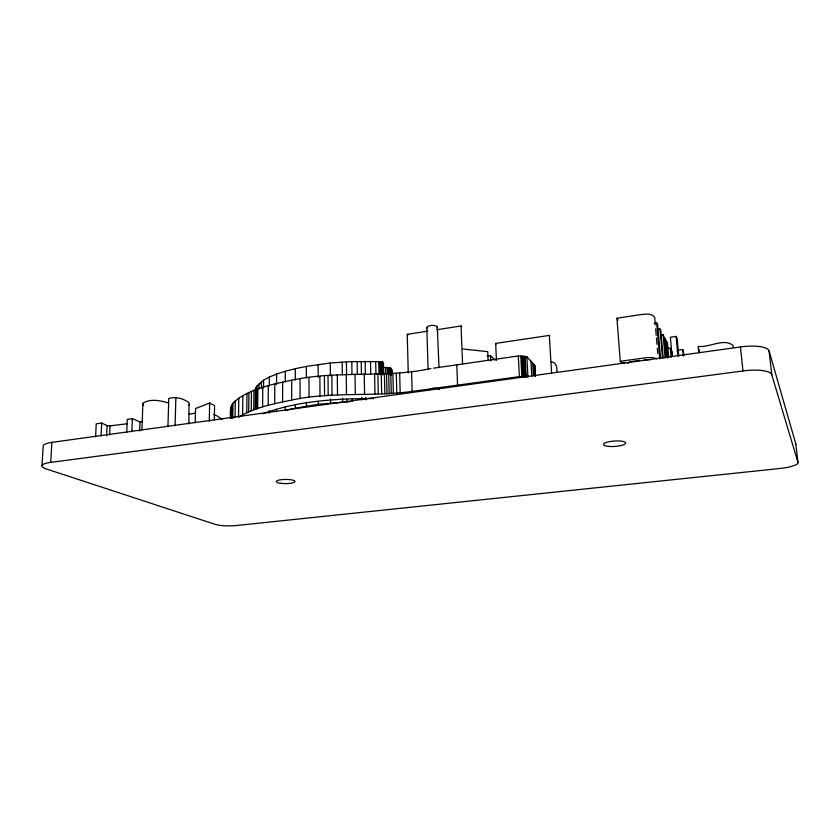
<?xml version="1.0" encoding="UTF-8"?>
<svg xmlns="http://www.w3.org/2000/svg" width="840" height="840" viewBox="0 0 840 840"><rect width="100%" height="100%" fill="white"/><g stroke="black" fill="none" stroke-linecap="round" stroke-linejoin="round"><path stroke-width="1.26" d="M291.701 380.195C273.546 384.132 254.531 387.796 238.781 398.223L238.529 417.302C254.499 407.284 273.504 403.841 291.68 400.06L291.701 380.195C337.628 370.146 385.024 378.452 430.952 368.54M286.471 410.245L295.312 408.167L295.312 404.344M295.312 380.153L295.312 368.697L306.327 366.408L330.246 363.006L351.803 361.589L378.788 361.631L382.536 362.229L383.46 363.405M285.212 410.54L285.222 406.613M285.285 381.749L285.317 371.28L295.312 368.697M276.444 411.82L276.455 409.217M276.56 384.489L276.612 374.084L285.317 371.28M282.597 401.867L282.66 382.084M269.115 413.249L269.125 410.666M269.283 386.096L269.346 377.044L276.612 374.084M274.701 403.62L274.796 383.911M391.598 374.346C394.548 367.048 387.912 367.3 383.502 367.521M262.637 406.822L262.784 387.251M263.55 387.828L263.603 380.121L269.346 377.044M268.18 405.237L268.307 385.602M255.266 409.28L255.454 389.823M255.791 390.327L255.811 387.713L256.904 386.117L263.603 380.121M255.822 409.101L256.011 389.634M256.494 408.87L256.673 389.393M256.872 390.044L256.904 386.117M257.166 408.639L257.334 389.151M257.712 408.45L257.891 388.952M258.972 388.983L259.014 383.901M261.408 388.08L261.461 381.675M248.692 411.831L248.913 392.49M251.255 410.792L251.454 391.398M253.764 409.805L253.964 390.38M242.624 414.75L242.865 395.546M246.761 412.661L246.981 393.351M235.064 417.386L235.295 400.964L238.781 398.223M230.517 418.394C230.066 412.251 229.74 405.038 235.295 400.964M231.063 417.69L231.231 406.466M231.861 418.499L232.071 404.733M232.743 418.435L232.974 403.368M214.305 419.811L214.578 405.552L209.643 403.053L195.562 408.513L195.227 422.699M209.276 421.334L209.643 403.053M188.864 423.895L189.032 402.602C183.246 398.486 175.728 396.375 168.777 398.475L167.927 426.636M175.077 425.649L175.875 397.435M141.928 429.891L142.884 403.274C150.119 398.444 160.272 400.439 168.158 402.938M139.608 431.036L139.944 421.953L132.374 418.688L127.229 419.412L126.714 432.485M131.87 431.77L132.374 418.688M106.617 435.897L107.079 425.596L101.682 423.056L96.222 423.832L95.613 436.79M109.61 434.868L109.998 425.87L127.439 423.728M101.094 436.034L101.682 423.056M50.736 462.378L51.87 442.376L740.439 346.973A25.62 7.623 -6.6 0 1 769.104 351.057L795.795 443.888L797.948 462.357A19.625 4.147 -5.4 0 1 779.394 468.542L237.374 525.431A16.034 3.045 0.1 0 1 214.725 524.223L46.63 469.056A21.346 4.777 2.2 0 1 50.736 462.378L742.98 370.965A25.767 7.203 -6.3 0 1 771.782 374.776L797.948 462.357M42 465.938L43.166 446.135A21.252 5.072 2.5 0 1 51.87 442.376M255.14 389.959L255.811 387.713M534.607 366.649L534.817 365.484L526.848 356.79L518.291 355.981L433.534 368.172M428.106 369.086L426.804 327.338C429.345 324.702 434.207 324.933 437.294 326.508L439.005 367.668M437.02 327.989L437.63 327.254M428.757 389.949C431.55 387.597 436.181 387.849 439.415 389.183M188.633 405.111L189.357 404.344M627.795 363.405L629.905 361.778L639.524 360.444M623.994 363.206L625.086 362.45L621.422 362.954L620.256 361.263L616.938 318.213L640.458 314.654C645.151 314.202 651.662 312.827 654.738 317.51L655.326 325.017M262.7 413.847C297.938 400.712 336.137 398.622 373.401 398.506M654.202 323.379L656.67 322.781L657.657 324.629L660.545 357.987M295.312 408.167L318.339 404.271L350.154 401.625M291.68 400.06C331.391 391.482 372.194 396.963 412.125 391.409L519.383 376.614L526.187 377.013L525.063 356.423M408.251 372.96L407.232 334.352L427.739 331.159M436.706 329.763L461.055 325.962L461.738 326.644M496.471 360.413L495.663 343.413L549.318 335.412L549.843 336.053M487.106 356.192L490.529 355.688L495.117 360.234M678.741 356.328L677.114 338.373L676.126 336.42L670.351 337.25L672.084 356.548M188.601 414.183L195.048 413.269M139.944 421.953L142.285 421.628M677.198 350.395L682.794 349.608L684.075 355.288M620.256 361.263L647.115 357.599L652.071 357.514L656.838 358.796M644.196 359.793L651.01 359.604M660.576 334.992L663.106 334.814L664.073 336.609L665.889 357.231M657.405 329.144L660.009 329.028L660.797 330.498L663.191 357.924M667.79 348.327L670.309 348.254L671.244 350.007L671.822 356.454M107.079 425.596L109.998 425.87M463.05 349.01L487.736 351.645L488.145 360.633M213.78 414.55L217.109 415.894L222.012 419.391M551.365 361.694C556.448 362.659 557.372 367.794 556.857 372.204M407.232 334.352L407.988 335.013M495.663 343.413L496.262 344.043M616.938 318.213L618.103 320.082M426.804 327.338L427.171 328.094M142.884 403.274L143.335 405.069M769.104 351.057L771.782 374.776M740.439 346.973L742.98 370.965M699.027 349.251L699.269 351.844M698.764 352.832L698.145 346.343C708.54 348.18 724.07 337.47 733.183 345.66L733.278 347.393M682.794 349.608L683.393 356.055M676.126 336.42L677.88 355.74M671.916 351.256L672.147 353.829M670.309 348.254L671.118 357.326M668.692 356.895L667.453 342.919L666.519 341.177L667.978 357.756M667.391 357.777L665.816 339.864L664.902 338.163L666.603 357.42M663.106 334.814L665.144 358.103M660.009 329.028L662.55 358.26M656.67 322.781L659.778 358.858M655.651 328.892L656.208 335.36M656.428 337.943L656.985 344.411M657.321 348.285L657.773 353.462M549.318 335.412L551.597 373.023M534.817 365.484L535.458 376.331M534.765 366.461L535.332 376.519M534.67 367.909L535.101 375.449M534.681 371.868L534.891 375.637M533.936 364.392L534.576 375.764M532.676 362.964L533.389 375.637M530.954 361.116L531.804 376.383M526.848 356.79L527.971 377.37M524.622 356.328L525.745 376.94M524.16 356.265L525.284 376.866M523.089 356.139L524.202 376.751M521.934 356.044L523.047 376.667M520.789 356.013L521.892 376.635M518.291 355.981L519.383 376.614M490.529 355.688L490.77 360.895M461.055 325.962L462.556 363.804M456.792 364.833L457.569 385.151M411.579 371.322L412.125 391.409M399.672 372.939L400.166 392.963M396.322 373.328L396.795 393.341M392.899 373.622L393.362 393.624M391.335 368.718L391.482 374.619M391.23 368.603L391.314 374.776M390.947 368.382L391.209 374.85M390.768 368.277L390.915 374.808M390.81 373.748L391.251 393.75M390.569 368.172L390.716 374.703M390.338 368.078L390.485 374.608M390.096 367.983L390.243 374.524M389.834 367.899L389.981 374.441M389.55 367.826L389.697 374.367M389.256 367.752L389.403 374.294M388.952 367.689L389.099 374.231M388.637 367.637L389.13 393.824M388.3 367.594L388.447 374.147M387.954 367.563L388.091 374.115M387.597 367.542L387.733 374.084M387.23 367.521L387.377 374.073M386.579 373.863L387.009 393.866M385.613 367.5L385.749 374.052M384.416 373.863L384.836 393.866M383.418 362.817L383.744 374.798M383.229 362.607L383.576 374.252M383.124 362.523L383.366 374.073M382.998 362.45L383.24 373.989M382.715 362.303L383.103 373.916M382.536 362.229L382.778 373.79M382.358 362.166L382.589 373.727M382.095 362.093L382.326 373.643M381.812 362.019L382.074 374.861M381.507 361.956L381.769 374.798M381.203 361.893L381.455 374.745M381.297 373.853L381.696 393.866M380.877 361.841L381.129 374.693M380.195 361.756L380.457 374.608M379.502 361.683L379.754 374.535M378.788 361.631L379.04 374.483M377.864 373.853L378.252 393.866M375.68 361.483L375.931 374.346M374.598 373.832L374.976 393.855M370.493 361.358L370.724 374.231M365.148 361.284L365.358 374.168M365.736 397.352L365.778 399.935M364.245 373.853L364.57 393.897M361.221 361.305L361.421 374.189M361.778 397.383L361.82 399.956M357.147 361.399L357.336 374.283M355.016 374.02L355.299 394.065M351.803 361.589L351.971 374.472M352.296 398.958L352.338 401.531M346.416 361.82L346.574 374.703M346.868 399.179L346.899 401.762M346.258 374.346L346.5 394.391M342.163 362.04L342.31 374.923M342.562 398.108L342.605 401.971M337.302 374.85L337.502 394.884M331.863 375.218L332.031 395.252M330.246 363.006L330.351 375.869M330.54 399.031L330.572 402.895M328.02 375.512L328.178 395.535M324.429 375.837L324.566 395.85M319.882 376.288L319.998 396.281M318.129 364.487L318.203 377.318M318.329 401.709L318.339 404.271M308.994 377.506L309.057 397.457M306.327 366.408L306.358 377.916M306.411 402.224L306.421 406.056M300.048 378.745L300.069 398.654M795.795 443.888A19.541 4.4 -5.6 0 1 795.858 444.476M280.518 483.284A9.335 2.09 -0.2 0 0 294.987 481.625A9.335 2.09 -0.2 0 0 281.516 479.661A9.335 2.09 -0.2 0 0 280.518 483.284M608.822 446.429A11.12 2.709 -4 0 0 625.706 443.058A11.12 2.709 -4 0 0 609.315 441.683A11.12 2.709 -4 0 0 608.822 446.429"/></g></svg>
